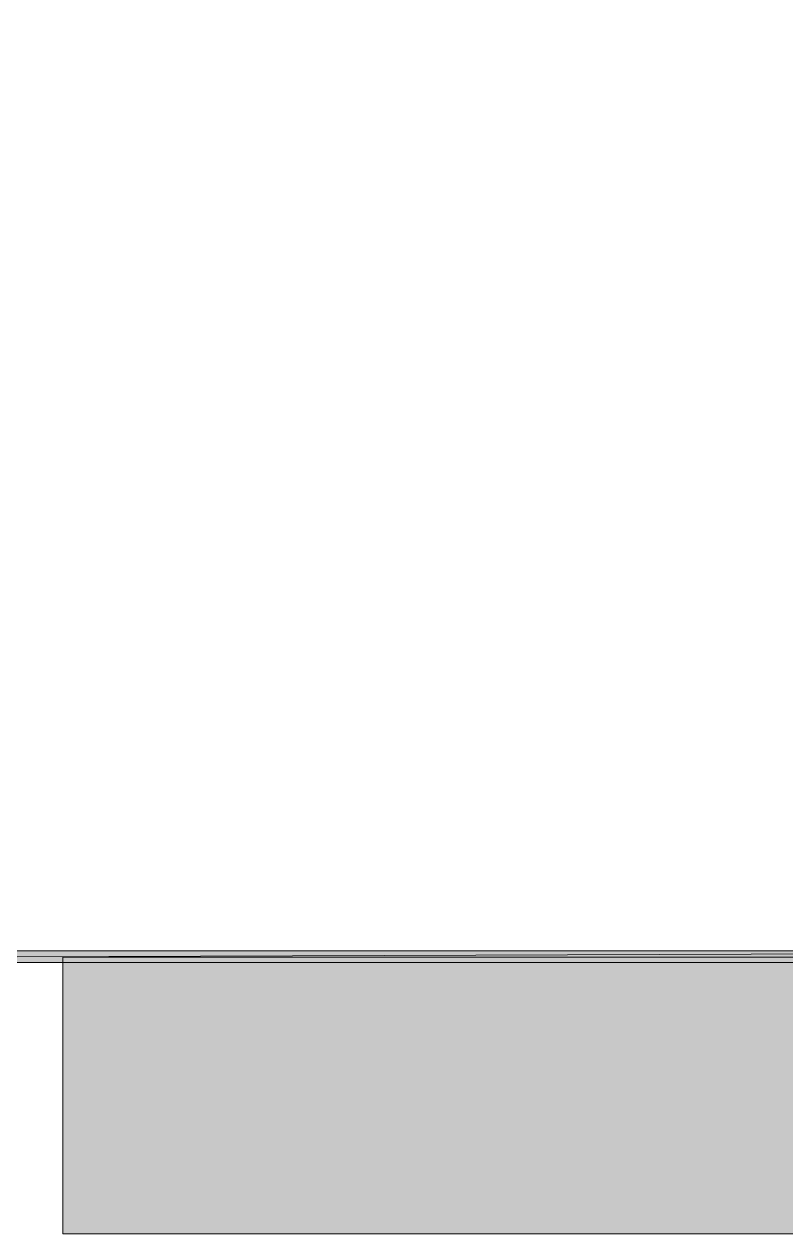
# Model space of a CAD drawing. Header units: centimetres. Extents: x -2268 to 4168, y -1681 to 1458.
# Drawn here: x 319.72 to 325.65, y 18.85 to 28.26 of the extents above; entities that cross this region are included whole.
import ezdxf

# ---------------------------------------------------------------- set-up
doc = ezdxf.new("R2010")
doc.units = ezdxf.units.CM
doc.layers.add('PDF _Geometria_Num_Penna__1', color=7, linetype='Continuous', lineweight=18, true_color=0xc6c8ca)
doc.layers.add('PDF _Riempimenti solidi_Num_Penna__1', color=7, linetype='Continuous', lineweight=18, true_color=0xc6c8ca)
doc.layers.add('PDF _Geometria_Num_Penna__7', color=7, linetype='Continuous', lineweight=18)
doc.layers.add('PDF _Riempimenti solidi_Num_Penna__7', color=7, linetype='Continuous', lineweight=18)

msp = doc.modelspace()

# ---------------------------------------------------------------- hatches: boundary and pattern name
at = {"layer": 'PDF _Riempimenti solidi_Num_Penna__1', "linetype": 'Continuous', "lineweight": 18, "true_color": 0xc6c8ca}
for points in [[(332.5223, 21.0005), (320.0228, 21.0005), (335.3958, 18.8467)], [(320.0228, 21.0005), (335.3958, 18.8467), (320.0228, 18.8467)]]:
    msp.add_hatch(color=9, dxfattribs=at).paths.add_polyline_path(points)
at = {"layer": 'PDF _Riempimenti solidi_Num_Penna__7', "linetype": 'Continuous', "lineweight": 18}
for points in [[(307.5234, 21.0482), (307.5234, 20.9582), (332.5222, 21.0482)], [(307.5234, 20.9582), (332.5222, 20.9582), (332.5222, 21.0482)]]:
    msp.add_hatch(color=7, dxfattribs=at).paths.add_polyline_path(points)

# ---------------------------------------------------------------- linework, layer by layer
at = {"layer": 'PDF _Geometria_Num_Penna__1', "color": 9, "linetype": 'Continuous', "lineweight": 18, "true_color": 0xc6c8ca, "flags": 128}
msp.add_lwpolyline([(320.0228, 21.0005), (332.5223, 21.0005), (332.5223, 28.261), (335.3958, 28.261), (335.3958, 18.8467), (320.0228, 18.8467)], close=True, dxfattribs=at)
at = {"layer": 'PDF _Geometria_Num_Penna__7', "color": 7, "linetype": 'Continuous', "lineweight": 18, "flags": 128}
for points in [[(332.5223, 20.9582), (332.5223, 21.0481), (307.5234, 20.9582)], [(332.5223, 21.0481), (307.5234, 20.9582), (307.5234, 21.0481)]]:
    msp.add_lwpolyline(points, close=True, dxfattribs=at)

doc.saveas('drawing.dxf')
